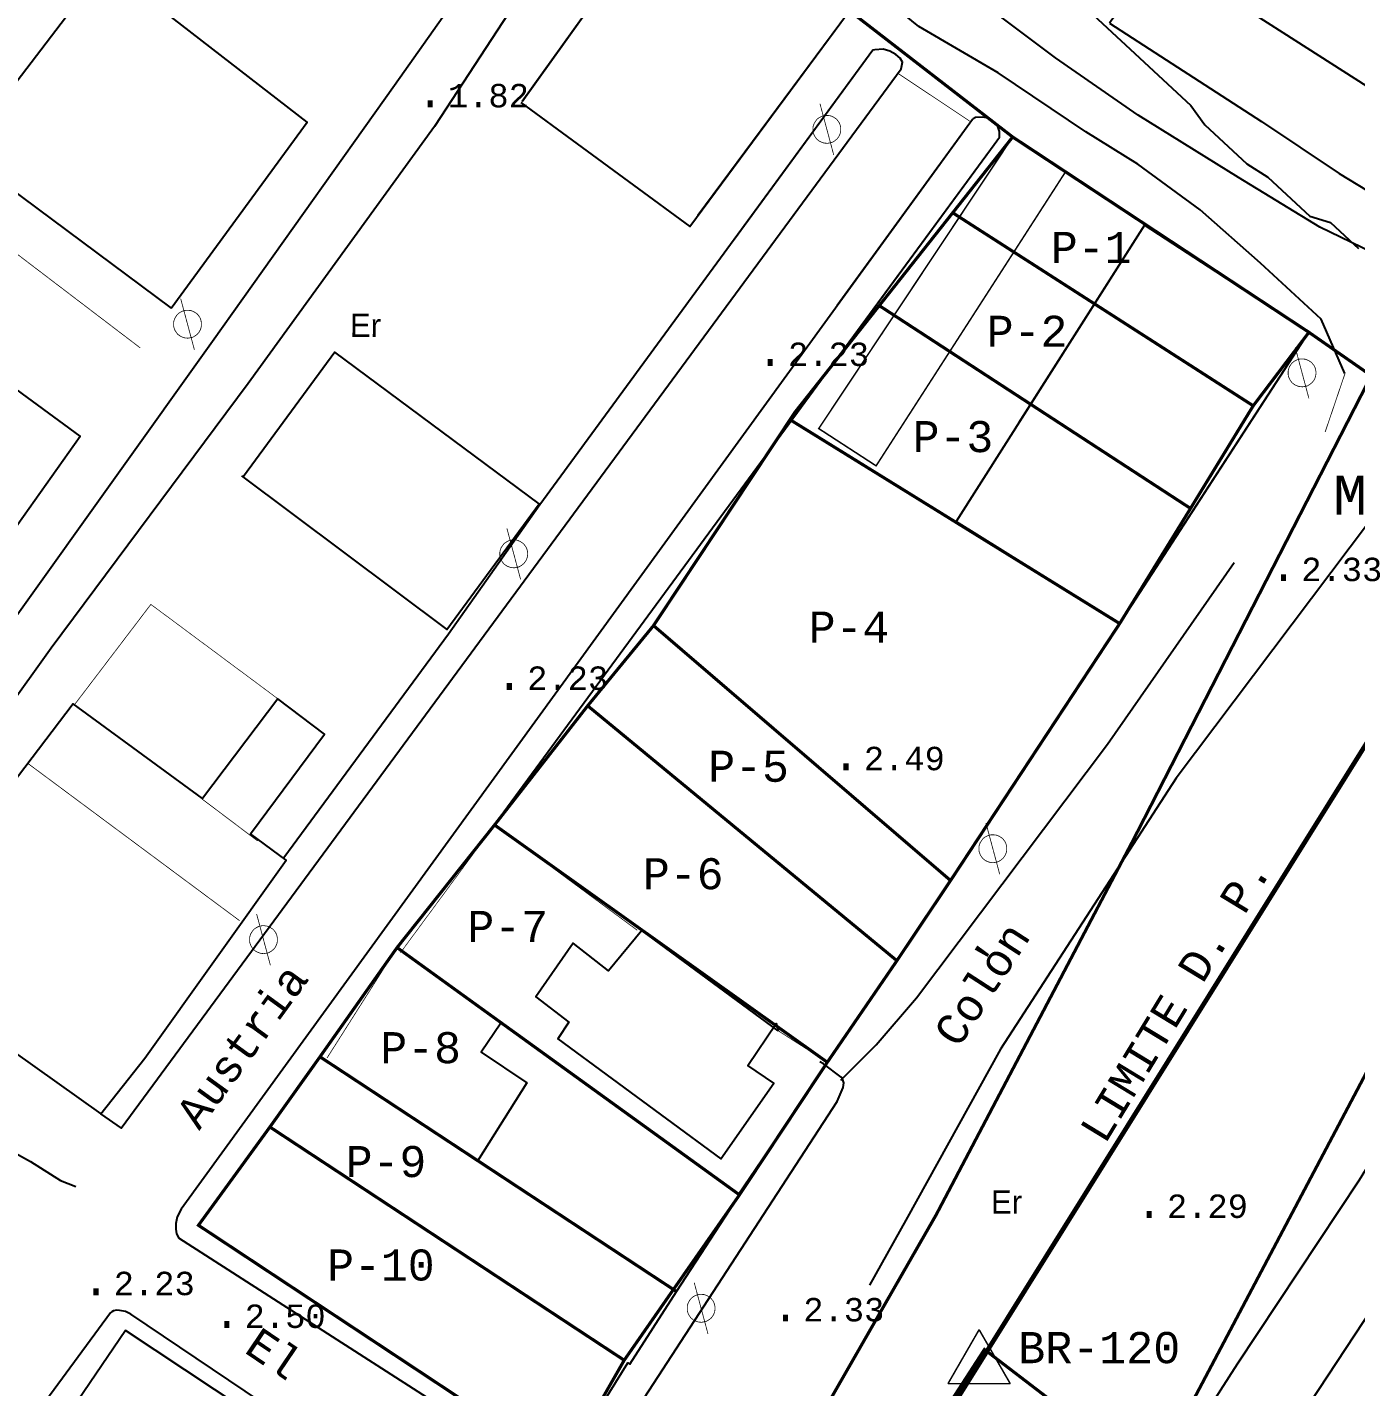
# Model space of a CAD drawing. Extents: x 743500 to 744300, y 4406200 to 4406700.
# Drawn here: x 743871.2 to 743956.4, y 4406350.3 to 4406437.4 of the extents above; entities that cross this region are included whole.
import ezdxf
from ezdxf.enums import TextEntityAlignment as Align

# ---------------------------------------------------------------- set-up
doc = ezdxf.new("R2010")
doc.units = 0
doc.header["$MEASUREMENT"] = 0
for name, color, linetype in [('10', 7, 'CONTINUOUS'), ('12', 7, 'CONTINUOUS'), ('13', 7, 'CONTINUOUS'), ('16', 7, 'CONTINUOUS'), ('18', 7, 'CONTINUOUS'), ('2', 7, 'CONTINUOUS'), ('21', 7, 'CONTINUOUS'), ('24', 7, 'CONTINUOUS'), ('41', 7, 'CONTINUOUS'), ('42', 7, 'CONTINUOUS'), ('46', 7, 'CONTINUOUS'), ('50', 7, 'CONTINUOUS'), ('51', 7, 'CONTINUOUS'), ('54', 7, 'CONTINUOUS'), ('6', 7, 'CONTINUOUS'), ('8', 7, 'CONTINUOUS')]:
    doc.layers.add(name, color=color, linetype=linetype)
doc.styles.add('MONOTXT', font='monotxt', dxfattribs={"height": 0.2})
doc.styles.get("Standard").update_dxf_attribs({"font": 'txt', "height": 0.2})

msp = doc.modelspace()

# ---------------------------------------------------------------- linework, layer by layer
at = {"layer": '10', "color": 7, "linetype": 'Continuous', "const_width": 0.1, "elevation": 2.47}
for points in [[(743930.2599999999, 4406350.45), (743932.26, 4406353.92)], [(743934.2599999999, 4406350.45), (743932.26, 4406353.92)], [(743932.26, 4406351.61), (743932.26, 4406351.61)], [(743930.2599999999, 4406350.46), (743934.2599999999, 4406350.46)]]:
    msp.add_lwpolyline(points, dxfattribs=at)
at = {"layer": '12', "color": 7, "linetype": 'Continuous', "const_width": 0.2}
msp.add_lwpolyline([(743846.95, 4406500), (743887.3099999998, 4406468.53), (743905.8499999999, 4406454.05), (743913.9, 4406446.23), (743934.41, 4406430.37), (743953.4, 4406417.85), (743967.44, 4406408.08), (743999.9999999999, 4406391.12)], dxfattribs=at)
at = {"layer": '13', "color": 3, "linetype": 'Continuous', "const_width": 0.3}
msp.add_lwpolyline([(743837.15, 4406200), (743843.4, 4406209.89), (743878.1299999999, 4406265.12), (743917.2299999999, 4406327.66), (743967.44, 4406408.08)], dxfattribs=at)
at = {"layer": '16', "color": 5, "linetype": 'Continuous', "const_width": 0.2}
msp.add_lwpolyline([(743978.79, 4406411.48), (743978.79, 4406411.48), (743942.89, 4406343.54), (743918.2499999999, 4406302.79), (743899.57, 4406273.13), (743852.5500000002, 4406200)], dxfattribs=at)
at = {"layer": '18', "color": 3, "linetype": 'Continuous', "const_width": 0.2}
msp.add_lwpolyline([(743866.2799999998, 4406257.78), (743901.23, 4406313.98), (743913.2800000001, 4406333.22), (743920.2499999999, 4406345.13), (743929.5, 4406361.27), (743942.14, 4406385.310000001), (743957.39, 4406415.060000001)], dxfattribs=at)
at = {"layer": '2', "color": 7, "linetype": 'Continuous'}
msp.add_3dface([(744299.9999999999, 4406200), (744299.9999999999, 4406700), (743500, 4406700), (743500, 4406200)], dxfattribs=at)
at = {"layer": '21', "color": 30, "linetype": 'Continuous', "elevation": 2}
msp.add_lwpolyline([(743936.88, 4406440.72), (743945.83, 4406432.39), (743946.73, 4406431.14), (743949.42, 4406428.64), (743950.76, 4406427.8), (743953.45, 4406425.3), (743954.7899999998, 4406424.89), (743956.5799999998, 4406423.22)], dxfattribs=at)
at = {"layer": '41', "color": 1, "linetype": 'Continuous', "extrusion": (-0.5350520811748285, -0.8448190755602557, 0), "const_width": 0.05, "elevation": -4120679.768381}
msp.add_lwpolyline([(-1729169.402284353, 6.8), (-1729175.794185478, 8.79)], dxfattribs=at)
msp.add_lwpolyline([(-1729169.402284353, 6.8), (-1729175.794185478, 8.79)], dxfattribs=at)
at = {"layer": '41', "color": 1, "linetype": 'Continuous', "const_width": 0.05, "elevation": 3.12}
msp.add_lwpolyline([(743878.49, 4406416.85), (743865.39, 4406426.83)], dxfattribs=at)
at = {"layer": '41', "color": 1, "linetype": 'Continuous', "extrusion": (-0.8275082353933325, 0.5614535780954762, 0), "const_width": 0.05, "elevation": 1858432.834662}
msp.add_lwpolyline([(-4063992.455332797, 5.75), (-4064002.678796007, 6.32)], dxfattribs=at)
at = {"layer": '41', "color": 1, "linetype": 'Continuous', "extrusion": (0.5725222421176656, 0.8198891890252982, 0), "const_width": 0.05, "elevation": 4038681.413151999}
msp.add_lwpolyline([(1912830.927593849, 8.87), (1912824.499895972, 6.8)], dxfattribs=at)
at = {"layer": '41', "color": 1, "linetype": 'Continuous', "extrusion": (0.3076574117975662, 0.3851771079969529, 0.8700491436931174), "const_width": 0.05, "elevation": 1926108.378272}
msp.add_lwpolyline([(2168777.762069213, -3399439.530237366), (2168787.898020118, -3399439.124529047), (2168787.707496066, -3399429.752666874)], dxfattribs=at)
at = {"layer": '41', "color": 1, "linetype": 'Continuous', "extrusion": (-0.3209175738846848, 0.2880961661862512, 0.9022264182569428), "const_width": 0.05, "elevation": 1030735.198626}
msp.add_lwpolyline([(-3775894.506326951, -2156336.873170846), (-3775893.416767548, -2156349.417729837), (-3775883.279964022, -2156348.327906783)], dxfattribs=at)
at = {"layer": '41', "color": 1, "linetype": 'Continuous', "extrusion": (-0.1074144111033827, 0.06812015620214526, 0.9918779101312364), "const_width": 0.05, "elevation": 220262.531582}
msp.add_lwpolyline([(-4119568.322724209, -1717602.480757263), (-4119568.831282215, -1717610.971750654), (-4119560.447577783, -1717610.971750654)], dxfattribs=at)
at = {"layer": '41', "color": 1, "linetype": 'Continuous', "extrusion": (0.7035049595857005, -0.2951620311940005, 0.6464983736868593), "const_width": 0.05, "elevation": -777237.837897}
msp.add_lwpolyline([(4351038.240552452, 658643.3198214582), (4351048.275569504, 658640.187101746), (4351048.919572289, 658645.8889137746)], dxfattribs=at)
at = {"layer": '41', "color": 1, "linetype": 'Continuous'}
for points in [[(743902.8899999999, 4406432.58, 3.22), (743913.7099999998, 4406424.63, 3.22), (743923.8299999998, 4406438.29, 3.21), (743913.1900000002, 4406446.9, 3.16), (743902.96, 4406432.62, 3.13)], [(743914.2399999999, 4406425.35, 3.22), (743923.8299999998, 4406438.29, 3.21), (743913.1900000002, 4406446.9, 3.16), (743902.9799999999, 4406432.65, 3.13)], [(743884.98, 4406408.64, 3.01), (743898.1399999999, 4406398.8, 3.01), (743904.06, 4406406.85, 3.01), (743890.97, 4406416.58, 2.86), (743885.0999999999, 4406408.61, 2.86)]]:
    msp.add_polyline3d(points, dxfattribs=at)
at = {"layer": '46', "color": 7, "linetype": 'Continuous', "const_width": 0.2}
for points in [[(743934.41, 4406430.37), (743920.45, 4406412.72), (743911.3899999999, 4406399.05), (743907.17, 4406393.91), (743901.2, 4406386.27), (743894.9500000002, 4406378.41), (743890.0099999999, 4406371.41), (743886.7999999998, 4406366.91), (743882.22, 4406360.61), (743905.6099999999, 4406345.14), (743909.5099999999, 4406351.96), (743912.67, 4406356.5), (743916.8999999998, 4406362.560000001), (743922.53, 4406371.060000001), (743926.9899999999, 4406377.57), (743930.43, 4406382.71), (743941.27, 4406399.18), (743945.81, 4406406.560000001), (743949.83, 4406413.14), (743953.4, 4406417.85), (743934.41, 4406430.37)], [(743953.4, 4406417.85), (743934.41, 4406430.37)], [(743949.83, 4406413.14), (743930.57, 4406425.51)], [(743945.81, 4406406.560000001), (743925.8599999999, 4406419.560000001)], [(743941.27, 4406399.18), (743920.22, 4406412.2)], [(743930.43, 4406382.71), (743911.3899999999, 4406399.05)], [(743907.17, 4406393.91), (743926.9899999999, 4406377.57)], [(743922.53, 4406371.060000001), (743901.2, 4406386.27)], [(743894.9500000002, 4406378.41), (743916.8999999998, 4406362.560000001)], [(743912.8699999999, 4406356.36), (743890.0099999999, 4406371.41)], [(743886.7999999998, 4406366.91), (743909.5099999999, 4406351.96)], [(743932.6, 4406352.65), (743927.4099999998, 4406344.62), (743936.8299999998, 4406337.6), (743942.19, 4406345.310000001), (743932.6, 4406352.65)]]:
    msp.add_lwpolyline(points, dxfattribs=at)
at = {"layer": '51', "color": 1, "linetype": 'Continuous', "extrusion": (0.6062054730776183, 0.7953080688706364, 0), "const_width": 0.05, "elevation": 3955412.320174}
msp.add_lwpolyline([(2079598.109983577, 5.88), (2079581.3994779, 6.16)], dxfattribs=at)
at = {"layer": '51', "color": 1, "linetype": 'Continuous', "extrusion": (0.1253837572996045, -0.08206268299974114, 0.9887085664968813), "const_width": 0.1, "elevation": -268316.814616}
msp.add_lwpolyline([(4094356.322735749, 1770400.9170004), (4094333.877387011, 1770401.080421784), (4094333.892892355, 1770396.646095894), (4094356.277250286, 1770396.809517278), (4094356.322735749, 1770400.9170004)], dxfattribs=at)
at = {"layer": '51', "color": 1, "linetype": 'Continuous'}
for points, const_width, elevation in [([(743934.41, 4406430.37), (743926, 4406417.72)], 0.1, 9.51), ([(743871.28, 4406390.22), (743884.85, 4406380.14)], 0.05, 9.37), ([(743886.0099999999, 4406385.25), (743880.0700000002, 4406389.73)], 0.05, 9.22)]:
    msp.add_lwpolyline(points, dxfattribs=dict(at, const_width=const_width, elevation=elevation))
at = {"layer": '51', "color": 1, "linetype": 'Continuous', "extrusion": (0.1309872662057537, -0.08440485530370756, 0.9877844686433894), "const_width": 0.1, "elevation": -274468.789151}
msp.add_lwpolyline([(4106979.852300656, 1739917.035059971), (4106994.972492453, 1739917.035059971), (4106995.046849976, 1739921.14219656)], dxfattribs=at)
at = {"layer": '51', "color": 1, "linetype": 'Continuous', "extrusion": (-0.5911865453758215, -0.806534852667014, 0), "const_width": 0.05, "elevation": -3993668.999805}
msp.add_lwpolyline([(-2005023.458211388, 9.37), (-2005040.593242756, 9.36)], dxfattribs=at)
at = {"layer": '51', "color": 1, "linetype": 'Continuous', "extrusion": (0.5916178281971508, 0.8062185468961173, 0), "const_width": 0.05, "elevation": 3992590.52545}
msp.add_lwpolyline([(2007176.257440345, 9.47), (2007159.202511439, 9.37)], dxfattribs=at)
at = {"layer": '51', "color": 1, "linetype": 'Continuous', "extrusion": (-0.5498529061932921, -0.8352615048898103, 0), "const_width": 0.05, "elevation": -4089496.975293}
msp.add_lwpolyline([(-1801486.453885866, 10.25), (-1801513.642975589, 10.24)], dxfattribs=at)
at = {"layer": '51', "color": 1, "linetype": 'Continuous', "extrusion": (0.573553665880653, 0.8191679878723682, 0), "const_width": 0.05, "elevation": 4036220.026888}
msp.add_lwpolyline([(1917907.176636509, 10.24), (1917892.478796532, 10.25)], dxfattribs=at)
at = {"layer": '51', "color": 1, "linetype": 'Continuous'}
for points in [[(743940.6199999999, 4406437.66, 6.75), (743950.3499999999, 4406431.36, 6.59), (743955.33, 4406428.03, 6.53), (743958.8299999998, 4406425.91, 6.4), (743961.7399999999, 4406430.36, 6.19), (743958.56, 4406432.4, 6.19), (743958.6799999998, 4406432.63, 6.19), (743943.8299999998, 4406442.13, 6.56), (743940.6199999999, 4406437.66, 6.75)], [(743880.4799999999, 4406419.4, 6.16), (743889.18, 4406431.33, 6.5), (743876.2399999999, 4406441.37, 6.87), (743867.08, 4406429.36, 6.39), (743880.4799999999, 4406419.4, 6.16)], [(743930.78, 4406405.73, 6.56), (743941.27, 4406399.18, 5.99), (743953.4, 4406417.85, 5.99), (743942.87, 4406424.71, 6.5), (743930.78, 4406405.73, 6.56)], [(743945.2199999999, 4406405.26, 5.99), (743953.4, 4406417.85, 5.99), (743942.87, 4406424.71, 6.5), (743934.7899999998, 4406412.02, 6.54)], [(743847.07, 4406403.03, 4.44), (743860.96, 4406392.29, 5.39), (743868.81, 4406402.98, 5.39), (743874.6299999999, 4406411.19, 5.39), (743861.0199999998, 4406421.18, 4.25), (743847.26, 4406403.07, 4.21), (743847.07, 4406403.03, 4.44)], [(743861.8499999999, 4406377.79, 4.97), (743875.9699999999, 4406367.75, 5.92), (743878.78, 4406371.32, 8.69), (743887.8399999999, 4406384.01, 8.69), (743885.5500000002, 4406385.7, 9.08), (743890.3000000002, 4406392.1, 4.51), (743887.3099999998, 4406394.36, 4.33), (743882.4699999999, 4406387.97, 9.08), (743874.1800000002, 4406394.03, 9.08), (743861.8499999999, 4406377.79, 4.97)], [(743919.38, 4406373.08, 8.07), (743910.64, 4406379.5, 7.89), (743908.51, 4406376.91, 8.5), (743906.24, 4406378.7, 4.89), (743903.8399999999, 4406375.25, 4.89), (743905.9599999998, 4406373.62, 8.14), (743905.26, 4406372.56, 8.14), (743915.7099999998, 4406364.87, 7.5), (743919.1099999999, 4406369.71, 7.49), (743917.4400000002, 4406370.85, 8.72), (743919.2599999999, 4406373.55, 8.72), (743919.38, 4406373.08, 8.07)], [(743882.22, 4406360.61, 6.68), (743905.6099999999, 4406345.14, 6), (743909.75, 4406351.8, 10.08), (743909.87, 4406351.71, 10.08), (743912.8699999999, 4406356.36, 10.08), (743916.8999999998, 4406362.560000001, 6.11), (743901.5999999999, 4406373.56, 5.68), (743900.3499999999, 4406371.7, 5.68), (743903.26, 4406369.74, 5.68), (743900.1099999999, 4406364.71, 12.3), (743890.0099999999, 4406371.41, 10.33), (743882.22, 4406360.61, 6.68)], [(743886.7799999998, 4406334.03, 6.18), (743892.76, 4406343.79, 6.64), (743877.5499999998, 4406353.86, 6.04), (743871.0799999998, 4406344.33, 5.12), (743886.7799999998, 4406334.03, 6.18)], [(743932.6, 4406352.65, 9.31), (743927.4099999998, 4406344.62, 9.2), (743936.8299999998, 4406337.6, 9.05), (743942.01, 4406345.51, 9.02), (743932.6, 4406352.65, 9.31)]]:
    msp.add_polyline3d(points, dxfattribs=at)
at = {"layer": '54', "color": 1, "linetype": 'Continuous', "extrusion": (-0.5868315758118416, -0.809709022816339, 0), "const_width": 0.05, "elevation": -4004425.596772}
msp.add_lwpolyline([(-1983417.595548567, 2.47), (-1983434.465806419, 2.73)], dxfattribs=at)
at = {"layer": '54', "color": 1, "linetype": 'Continuous'}
for points in [[(743875.95, 4406367.76, 5.35), (743877.2599999999, 4406366.84, 2.62), (743927.26, 4406434.73, 2.45), (743927.34, 4406435.17, 2.45), (743927.2099999998, 4406435.43, 2.45), (743926.93, 4406435.65, 2.45), (743926.54, 4406435.87, 2.45), (743926.1099999999, 4406435.99, 2.44), (743925.5799999998, 4406435.95, 2.44), (743925.45, 4406435.93, 2.44), (743904.1, 4406406.8, 2.94), (743898.25, 4406398.5, 2.86), (743887.6900000002, 4406384.16, 8.68)], [(743918.3799999999, 4406422.67, 2.48), (743927.26, 4406434.73, 2.45), (743927.34, 4406435.17, 2.45), (743927.2099999998, 4406435.43, 2.45), (743926.93, 4406435.65, 2.45), (743926.54, 4406435.87, 2.45), (743926.1099999999, 4406435.99, 2.44), (743925.5799999998, 4406435.95, 2.44), (743925.45, 4406435.93, 2.44), (743916.58, 4406423.83, 2.65)], [(743901.2499999999, 4406386.38, 3.54), (743933.2199999999, 4406429.88, 2.55), (743933.5600000002, 4406430.36, 2.55), (743933.5600000002, 4406430.72, 2.55), (743933.4699999999, 4406431.04, 2.43), (743933.31, 4406431.25, 2.43), (743933.0799999998, 4406431.45, 2.43), (743932.9, 4406431.53, 2.43), (743932.7299999999, 4406431.6, 2.43), (743932.4599999998, 4406431.64, 2.43), (743932.03, 4406431.61, 2.43), (743931.8699999999, 4406431.54, 2.43), (743931.84, 4406431.49, 2.43), (743881.1099999999, 4406361.64, 2.42), (743880.8599999999, 4406361.16, 2.42), (743880.7599999999, 4406360.72, 2.42), (743880.7599999999, 4406360.36, 2.42), (743880.8200000002, 4406360.06, 2.42), (743880.94, 4406359.83, 2.42), (743880.94, 4406359.810000001, 2.42), (743905.8299999998, 4406343.82, 2.94)], [(743924.8399999999, 4406418.48, 2.81), (743933.2199999999, 4406429.88, 2.55), (743933.5600000002, 4406430.36, 2.55), (743933.5600000002, 4406430.72, 2.55), (743933.4699999999, 4406431.04, 2.43), (743933.31, 4406431.25, 2.43), (743933.0799999998, 4406431.45, 2.43), (743932.9, 4406431.53, 2.43), (743932.7299999999, 4406431.6, 2.43), (743932.4599999998, 4406431.64, 2.43), (743932.03, 4406431.61, 2.43), (743931.8699999999, 4406431.54, 2.43), (743931.84, 4406431.49, 2.43), (743923.1699999998, 4406419.560000001, 2.43)], [(743907.26, 4406344.13, 2.94), (743923.1699999998, 4406368.55, 2.94), (743923.54, 4406369.44, 2.94), (743923.5799999998, 4406369.74, 2.94), (743923.5099999999, 4406370, 2.94), (743923.42, 4406370.11, 2.94), (743922.2899999998, 4406370.96, 3.32), (743922.06, 4406371.08, 3.32)], [(743893.6499999998, 4406344.29, 2.98), (743877.8899999999, 4406354.92, 2.3), (743877.5499999998, 4406355.09, 2.3), (743877.17, 4406355.15, 2.3), (743876.96, 4406355.16, 2.3), (743876.7699999998, 4406355.12, 2.3), (743876.67, 4406355.060000001, 2.3), (743876.6099999999, 4406355.02, 2.3), (743876.58, 4406354.99, 2.3), (743763.18, 4406200.69, 2.67), (743763.02, 4406200.23, 2.67), (743762.9599999998, 4406200, 2.67)]]:
    msp.add_polyline3d(points, dxfattribs=at)
at = {"layer": '6', "color": 1, "linetype": 'Continuous', "const_width": 0.05, "elevation": 2.36}
msp.add_lwpolyline([(743931.6499999998, 4406431.39), (743927.1, 4406434.42)], dxfattribs=at)
msp.add_lwpolyline([(743931.6499999998, 4406431.39), (743927.1, 4406434.42)], dxfattribs=at)
at = {"layer": '6', "color": 7, "linetype": 'Continuous', "const_width": 0.05, "elevation": 2.79}
msp.add_lwpolyline([(743954.4399999998, 4406411.46), (743955.7099999998, 4406415.2)], dxfattribs=at)
at = {"layer": '6', "color": 7, "linetype": 'Continuous', "extrusion": (0.8199667488944585, -0.5724111552961315, 0), "const_width": 0.05, "elevation": -1912261.170954}
msp.add_lwpolyline([(4038958.699674614, 3.38), (4038948.479748, 3.17)], dxfattribs=at)
at = {"layer": '6', "color": 1, "linetype": 'Continuous', "extrusion": (-0.8062915582174104, 0.5915183202127728, 0), "const_width": 0.05, "elevation": 2006664.749098}
msp.add_lwpolyline([(-3992819.118014666, 2.52), (-3992833.132796149, 2.26)], dxfattribs=at)
at = {"layer": '6', "color": 7, "linetype": 'Continuous'}
for points in [[(743958.12, 4406422.65, 3.16), (743954.0999999999, 4406424.58, 3.15), (743948.88, 4406427.78, 3.15), (743942.4500000002, 4406431.77, 3.09), (743937.15, 4406435.45, 2.93), (743932.3799999999, 4406439.04, 2.75), (743930.9599999998, 4406440.38, 2.45), (743927.4699999999, 4406443.29, 2.31), (743923.49, 4406446.54, 2.31), (743920.65, 4406448.83, 2.45), (743917.92, 4406451.5, 2.46), (743916.4699999999, 4406455.91, 2.34), (743918.9899999999, 4406460.41, 2.3), (743923.63, 4406464.7, 2.27), (743930.74, 4406468.23, 2.24), (743936.51, 4406470.74, 2.17), (743942.79, 4406472.11, 2.17), (743948.7499999999, 4406472.32, 2.17), (743953.2699999998, 4406470.82, 2.3), (743957.64, 4406466.66, 2.51)], [(743906.81, 4406450.69, 2.41), (743894.78, 4406433.68, 2.32), (743883.12, 4406417.27, 2.17), (743870.64, 4406399.79, 2.15), (743857.9300000002, 4406383.41, 2.15), (743852.28, 4406376.21, 2.14), (743851.32, 4406375.91, 2.14), (743850.28, 4406376.49, 2.1), (743832.97, 4406388.54, 2), (743832.97, 4406388.54, 2), (743833.39, 4406389.91, 2), (743844.79, 4406407.71, 2.08), (743857.46, 4406425.42, 2.08), (743869.38, 4406441.9, 2.15), (743875.4500000002, 4406450.49, 2.15)], [(743909.31, 4406449.03, 2.35), (743908.3299999998, 4406447.85, 2.35), (743897.3599999999, 4406431.04, 2.33), (743885.41, 4406414.57, 2.3), (743872.78, 4406397.6, 2.3), (743860.65, 4406380.65, 2.3), (743857.78, 4406377.16, 2.27), (743857.0399999998, 4406375.68, 2.19), (743856.9699999999, 4406374.11, 2.12), (743858.09, 4406372.7, 2.12), (743869.17, 4406365.95, 2.12), (743871.46, 4406364.7, 2.4), (743873.3699999999, 4406363.49, 2.41), (743874.35, 4406363.1, 2.41)], [(743955.7099999998, 4406415.2, 2.79), (743955.7099999998, 4406415.2, 2.79), (743954.18, 4406418.69, 2.79), (743950.29, 4406422.28, 2.87), (743946.43, 4406425.7, 2.87), (743942.4299999998, 4406428.63, 2.87), (743939.1099999999, 4406430.69, 2.87), (743933.4899999999, 4406434.48, 2.69), (743928.3899999999, 4406437.45, 2.4), (743924.47, 4406440.66, 2.36), (743919.54, 4406444.62, 2.36), (743914.8499999999, 4406448.41, 2.36), (743914.8499999999, 4406448.41, 2.36)], [(743957.28, 4406405.73, 2.89), (743944.8799999999, 4406389.27, 2.71), (743933.63, 4406371.91, 2.69), (743927.56, 4406360.93, 2.69), (743925.2299999999, 4406356.77, 2.69)], [(743923.4, 4406369.92, 2.88), (743925.67, 4406372.18, 2.84), (743928.24, 4406375.19, 2.46), (743928.24, 4406375.19, 2.46), (743940.48, 4406391.45, 2.86), (743948.5999999999, 4406403.09, 3.18)], [(743978.15, 4406399.36, 2.7), (743968.01, 4406382.1, 2.7), (743956.63, 4406363.51, 2.55), (743948.8, 4406351.71, 2.44), (743945.9400000002, 4406347.25, 2.44), (743943.9599999998, 4406344.17, 2.44)], [(743948.5700000002, 4406341.47, 2.57), (743949.82, 4406343.810000001, 2.57), (743950.5299999998, 4406344.77, 2.58), (743959.84, 4406358.91, 2.7), (743971.6900000002, 4406376.56, 2.91), (743976.4199999998, 4406385.05, 2.91)]]:
    msp.add_polyline3d(points, dxfattribs=at)
at = {"layer": '8', "color": 7, "linetype": 'Continuous', "const_width": 0.05}
for points, elevation in [([(743922.9400000002, 4406429.22), (743922.06, 4406432.5)], 10.32), ([(743922.95, 4406431.63), (743922.9, 4406431.66), (743922.8399999999, 4406431.68), (743922.79, 4406431.71), (743922.7399999999, 4406431.72), (743922.68, 4406431.74), (743922.63, 4406431.74), (743922.57, 4406431.75), (743922.52, 4406431.75), (743922.4599999998, 4406431.75), (743922.3999999998, 4406431.75), (743922.34, 4406431.74), (743922.2899999998, 4406431.73), (743922.2299999999, 4406431.71), (743922.18, 4406431.7), (743922.1299999999, 4406431.67), (743922.08, 4406431.65), (743922.03, 4406431.62), (743921.9799999999, 4406431.59), (743921.9400000002, 4406431.56), (743921.8899999999, 4406431.52), (743921.8499999999, 4406431.48), (743921.8199999998, 4406431.44), (743921.7799999998, 4406431.39), (743921.75, 4406431.34), (743921.7199999999, 4406431.29), (743921.69, 4406431.25), (743921.67, 4406431.19), (743921.6499999998, 4406431.14), (743921.63, 4406431.08), (743921.6199999999, 4406431.03), (743921.61, 4406430.97), (743921.61, 4406430.92), (743921.61, 4406430.86), (743921.61, 4406430.8), (743921.61, 4406430.75), (743921.6199999999, 4406430.69), (743921.63, 4406430.64), (743921.6499999998, 4406430.58), (743921.67, 4406430.53), (743921.69, 4406430.48), (743921.7199999999, 4406430.42), (743921.75, 4406430.38), (743921.7799999998, 4406430.33), (743921.81, 4406430.29), (743921.8499999999, 4406430.24), (743921.8899999999, 4406430.2), (743921.9400000002, 4406430.17), (743921.9799999999, 4406430.13), (743922.03, 4406430.1), (743922.08, 4406430.07), (743922.1299999999, 4406430.05), (743922.18, 4406430.03), (743922.2299999999, 4406430.01), (743922.2899999998, 4406429.99), (743922.35, 4406429.98), (743922.3999999998, 4406429.97), (743922.4599999998, 4406429.97), (743922.51, 4406429.96), (743922.57, 4406429.97), (743922.63, 4406429.98), (743922.68, 4406429.99), (743922.7399999999, 4406430), (743922.79, 4406430.01), (743922.85, 4406430.03), (743922.9, 4406430.060000001), (743922.95, 4406430.09), (743922.9999999999, 4406430.12), (743923.04, 4406430.15), (743923.0799999998, 4406430.19), (743923.1299999999, 4406430.22), (743923.1699999998, 4406430.26), (743923.2000000002, 4406430.310000001), (743923.2399999999, 4406430.35), (743923.27, 4406430.4), (743923.2900000002, 4406430.45), (743923.32, 4406430.5), (743923.3399999999, 4406430.56), (743923.36, 4406430.61), (743923.37, 4406430.66), (743923.38, 4406430.72), (743923.3899999999, 4406430.78), (743923.3899999999, 4406430.83), (743923.3899999999, 4406430.89), (743923.3899999999, 4406430.94), (743923.38, 4406431), (743923.37, 4406431.060000001), (743923.36, 4406431.11), (743923.3399999999, 4406431.17), (743923.32, 4406431.22), (743923.3, 4406431.27), (743923.27, 4406431.32), (743923.2399999999, 4406431.37), (743923.2000000002, 4406431.41), (743923.1699999998, 4406431.46), (743923.1299999999, 4406431.5), (743923.0899999999, 4406431.54), (743923.04, 4406431.57), (743922.9899999999, 4406431.6), (743922.95, 4406431.63)], 10.32), ([(743881.9599999998, 4406416.73), (743881.0799999998, 4406420.01)], 10.1), ([(743881.97, 4406419.14), (743881.92, 4406419.17), (743881.8599999999, 4406419.19), (743881.81, 4406419.22), (743881.76, 4406419.23), (743881.6999999998, 4406419.25), (743881.65, 4406419.25), (743881.5899999999, 4406419.26), (743881.5399999998, 4406419.26), (743881.4799999999, 4406419.26), (743881.42, 4406419.26), (743881.3599999999, 4406419.25), (743881.3100000002, 4406419.24), (743881.25, 4406419.22), (743881.2, 4406419.21), (743881.1499999998, 4406419.18), (743881.0999999999, 4406419.16), (743881.0500000002, 4406419.13), (743881, 4406419.1), (743880.96, 4406419.07), (743880.91, 4406419.03), (743880.87, 4406418.99), (743880.8399999999, 4406418.95), (743880.8000000002, 4406418.9), (743880.7699999998, 4406418.85), (743880.74, 4406418.8), (743880.71, 4406418.76), (743880.69, 4406418.7), (743880.67, 4406418.65), (743880.65, 4406418.59), (743880.6399999999, 4406418.54), (743880.63, 4406418.48), (743880.63, 4406418.43), (743880.63, 4406418.37), (743880.63, 4406418.31), (743880.63, 4406418.26), (743880.6399999999, 4406418.2), (743880.65, 4406418.15), (743880.67, 4406418.09), (743880.69, 4406418.04), (743880.71, 4406417.99), (743880.74, 4406417.93), (743880.7699999998, 4406417.89), (743880.8000000002, 4406417.84), (743880.8299999998, 4406417.8), (743880.87, 4406417.75), (743880.91, 4406417.71), (743880.96, 4406417.68), (743881, 4406417.64), (743881.0500000002, 4406417.61), (743881.0999999999, 4406417.58), (743881.1499999998, 4406417.560000001), (743881.2, 4406417.54), (743881.25, 4406417.52), (743881.3100000002, 4406417.5), (743881.3699999999, 4406417.49), (743881.42, 4406417.48), (743881.4799999999, 4406417.48), (743881.53, 4406417.47), (743881.5899999999, 4406417.48), (743881.65, 4406417.49), (743881.6999999998, 4406417.5), (743881.76, 4406417.51), (743881.81, 4406417.52), (743881.8699999999, 4406417.54), (743881.92, 4406417.57), (743881.97, 4406417.6), (743882.02, 4406417.63), (743882.0600000002, 4406417.66), (743882.0999999999, 4406417.7), (743882.1500000001, 4406417.73), (743882.1900000002, 4406417.77), (743882.22, 4406417.82), (743882.26, 4406417.86), (743882.2899999998, 4406417.91), (743882.31, 4406417.96), (743882.3399999999, 4406418.01), (743882.3599999999, 4406418.07), (743882.3799999999, 4406418.12), (743882.39, 4406418.17), (743882.4, 4406418.23), (743882.4100000001, 4406418.29), (743882.4100000001, 4406418.34), (743882.4100000001, 4406418.4), (743882.4100000001, 4406418.45), (743882.4, 4406418.51), (743882.39, 4406418.57), (743882.3799999999, 4406418.62), (743882.3599999999, 4406418.68), (743882.3399999999, 4406418.73), (743882.32, 4406418.78), (743882.2899999998, 4406418.83), (743882.26, 4406418.88), (743882.22, 4406418.92), (743882.1900000002, 4406418.97), (743882.1500000001, 4406419.01), (743882.1099999999, 4406419.05), (743882.0600000002, 4406419.08), (743882.0099999999, 4406419.11), (743881.97, 4406419.14)], 10.1), ([(743953.4, 4406413.61), (743952.5199999998, 4406416.89)], 10.33), ([(743953.41, 4406416.02), (743953.3599999999, 4406416.05), (743953.3, 4406416.07), (743953.25, 4406416.1), (743953.1999999998, 4406416.11), (743953.14, 4406416.13), (743953.0899999999, 4406416.13), (743953.0299999998, 4406416.14), (743952.9799999999, 4406416.14), (743952.92, 4406416.14), (743952.86, 4406416.14), (743952.8, 4406416.13), (743952.7499999999, 4406416.12), (743952.6899999998, 4406416.1), (743952.64, 4406416.09), (743952.5899999999, 4406416.060000001), (743952.5400000002, 4406416.04), (743952.4899999999, 4406416.01), (743952.4399999998, 4406415.98), (743952.3999999998, 4406415.95), (743952.35, 4406415.91), (743952.31, 4406415.87), (743952.28, 4406415.83), (743952.2399999999, 4406415.78), (743952.21, 4406415.73), (743952.1799999998, 4406415.68), (743952.15, 4406415.64), (743952.13, 4406415.58), (743952.11, 4406415.53), (743952.0899999999, 4406415.47), (743952.0799999998, 4406415.42), (743952.07, 4406415.36), (743952.07, 4406415.31), (743952.07, 4406415.25), (743952.07, 4406415.19), (743952.07, 4406415.14), (743952.0799999998, 4406415.08), (743952.0899999999, 4406415.03), (743952.11, 4406414.97), (743952.13, 4406414.92), (743952.15, 4406414.87), (743952.1799999998, 4406414.810000001), (743952.21, 4406414.77), (743952.2399999999, 4406414.72), (743952.27, 4406414.68), (743952.31, 4406414.63), (743952.35, 4406414.59), (743952.3999999998, 4406414.56), (743952.4399999998, 4406414.52), (743952.4899999999, 4406414.49), (743952.5400000002, 4406414.46), (743952.5899999999, 4406414.44), (743952.64, 4406414.42), (743952.6899999998, 4406414.4), (743952.7499999999, 4406414.38), (743952.8100000002, 4406414.37), (743952.86, 4406414.36), (743952.92, 4406414.36), (743952.97, 4406414.35), (743953.0299999998, 4406414.36), (743953.0899999999, 4406414.37), (743953.14, 4406414.38), (743953.1999999998, 4406414.39), (743953.25, 4406414.4), (743953.31, 4406414.42), (743953.3599999999, 4406414.45), (743953.41, 4406414.48), (743953.4599999998, 4406414.51), (743953.4999999999, 4406414.54), (743953.5399999998, 4406414.58), (743953.5899999999, 4406414.61), (743953.63, 4406414.65), (743953.66, 4406414.7), (743953.7, 4406414.74), (743953.7299999999, 4406414.79), (743953.7499999999, 4406414.84), (743953.78, 4406414.89), (743953.8000000002, 4406414.95), (743953.82, 4406415), (743953.8299999998, 4406415.05), (743953.8399999999, 4406415.11), (743953.8499999999, 4406415.17), (743953.8499999999, 4406415.22), (743953.8499999999, 4406415.28), (743953.8499999999, 4406415.33), (743953.8399999999, 4406415.39), (743953.8299999998, 4406415.45), (743953.82, 4406415.5), (743953.8000000002, 4406415.56), (743953.78, 4406415.61), (743953.76, 4406415.66), (743953.7299999999, 4406415.71), (743953.7, 4406415.76), (743953.66, 4406415.8), (743953.63, 4406415.85), (743953.5899999999, 4406415.89), (743953.55, 4406415.93), (743953.4999999999, 4406415.96), (743953.45, 4406415.99), (743953.41, 4406416.02)], 10.33), ([(743902.8699999999, 4406402.01), (743901.99, 4406405.29)], 10.32), ([(743902.88, 4406404.42), (743902.83, 4406404.45), (743902.77, 4406404.47), (743902.7199999999, 4406404.5), (743902.67, 4406404.51), (743902.61, 4406404.53), (743902.5599999998, 4406404.53), (743902.5, 4406404.54), (743902.4500000002, 4406404.54), (743902.3899999999, 4406404.54), (743902.33, 4406404.54), (743902.2699999998, 4406404.53), (743902.2199999999, 4406404.52), (743902.16, 4406404.5), (743902.1099999999, 4406404.49), (743902.06, 4406404.46), (743902.01, 4406404.44), (743901.9599999998, 4406404.41), (743901.91, 4406404.38), (743901.8699999999, 4406404.35), (743901.8200000002, 4406404.310000001), (743901.78, 4406404.27), (743901.75, 4406404.23), (743901.7099999998, 4406404.18), (743901.68, 4406404.13), (743901.65, 4406404.08), (743901.6199999999, 4406404.04), (743901.5999999999, 4406403.98), (743901.5799999998, 4406403.93), (743901.5599999998, 4406403.87), (743901.55, 4406403.82), (743901.5399999998, 4406403.76), (743901.5399999998, 4406403.71), (743901.5399999998, 4406403.65), (743901.5399999998, 4406403.59), (743901.5399999998, 4406403.54), (743901.55, 4406403.48), (743901.5599999998, 4406403.43), (743901.5799999998, 4406403.37), (743901.5999999999, 4406403.32), (743901.6199999999, 4406403.27), (743901.65, 4406403.21), (743901.68, 4406403.17), (743901.7099999998, 4406403.12), (743901.74, 4406403.08), (743901.78, 4406403.03), (743901.8200000002, 4406402.99), (743901.8699999999, 4406402.96), (743901.91, 4406402.92), (743901.9599999998, 4406402.89), (743902.01, 4406402.86), (743902.06, 4406402.84), (743902.1099999999, 4406402.82), (743902.16, 4406402.8), (743902.2199999999, 4406402.78), (743902.28, 4406402.77), (743902.33, 4406402.76), (743902.3899999999, 4406402.76), (743902.44, 4406402.75), (743902.5, 4406402.76), (743902.5599999998, 4406402.77), (743902.61, 4406402.78), (743902.67, 4406402.79), (743902.7199999999, 4406402.8), (743902.7799999998, 4406402.82), (743902.83, 4406402.85), (743902.88, 4406402.88), (743902.93, 4406402.91), (743902.9699999999, 4406402.94), (743903.01, 4406402.98), (743903.06, 4406403.01), (743903.1, 4406403.05), (743903.1299999999, 4406403.1), (743903.1699999998, 4406403.14), (743903.2, 4406403.19), (743903.2199999999, 4406403.24), (743903.2499999999, 4406403.29), (743903.2700000001, 4406403.35), (743903.2899999998, 4406403.4), (743903.3, 4406403.45), (743903.31, 4406403.51), (743903.32, 4406403.57), (743903.32, 4406403.62), (743903.32, 4406403.68), (743903.32, 4406403.73), (743903.31, 4406403.79), (743903.3, 4406403.85), (743903.2899999998, 4406403.9), (743903.2700000001, 4406403.96), (743903.2499999999, 4406404.01), (743903.2299999999, 4406404.06), (743903.2, 4406404.11), (743903.1699999998, 4406404.16), (743903.1299999999, 4406404.2), (743903.1, 4406404.25), (743903.06, 4406404.29), (743903.02, 4406404.33), (743902.9699999999, 4406404.36), (743902.9200000002, 4406404.39), (743902.88, 4406404.42)], 10.32), ([(743933.5799999998, 4406383.11), (743932.7000000002, 4406386.39)], 10.43), ([(743933.5899999999, 4406385.52), (743933.5400000002, 4406385.55), (743933.4799999999, 4406385.57), (743933.43, 4406385.6), (743933.38, 4406385.61), (743933.32, 4406385.63), (743933.2699999998, 4406385.63), (743933.21, 4406385.64), (743933.1599999998, 4406385.64), (743933.1, 4406385.64), (743933.04, 4406385.64), (743932.9799999999, 4406385.63), (743932.9299999998, 4406385.62), (743932.87, 4406385.6), (743932.82, 4406385.59), (743932.77, 4406385.560000001), (743932.7199999999, 4406385.54), (743932.6699999998, 4406385.51), (743932.62, 4406385.48), (743932.5799999998, 4406385.45), (743932.53, 4406385.41), (743932.4899999999, 4406385.37), (743932.4599999998, 4406385.33), (743932.4199999998, 4406385.28), (743932.3899999999, 4406385.23), (743932.36, 4406385.18), (743932.3299999998, 4406385.14), (743932.31, 4406385.08), (743932.29, 4406385.03), (743932.27, 4406384.97), (743932.26, 4406384.92), (743932.2499999999, 4406384.86), (743932.2499999999, 4406384.81), (743932.2499999999, 4406384.75), (743932.2499999999, 4406384.69), (743932.2499999999, 4406384.64), (743932.26, 4406384.58), (743932.27, 4406384.53), (743932.29, 4406384.47), (743932.31, 4406384.42), (743932.3299999998, 4406384.37), (743932.36, 4406384.310000001), (743932.3899999999, 4406384.27), (743932.4199999998, 4406384.22), (743932.45, 4406384.18), (743932.4899999999, 4406384.13), (743932.53, 4406384.09), (743932.5799999998, 4406384.06), (743932.62, 4406384.02), (743932.6699999998, 4406383.99), (743932.7199999999, 4406383.96), (743932.77, 4406383.94), (743932.82, 4406383.92), (743932.87, 4406383.9), (743932.9299999998, 4406383.88), (743932.99, 4406383.87), (743933.04, 4406383.86), (743933.1, 4406383.86), (743933.15, 4406383.85), (743933.21, 4406383.86), (743933.2699999998, 4406383.87), (743933.32, 4406383.88), (743933.38, 4406383.89), (743933.43, 4406383.9), (743933.4899999999, 4406383.92), (743933.5400000002, 4406383.95), (743933.5899999999, 4406383.98), (743933.64, 4406384.01), (743933.68, 4406384.04), (743933.72, 4406384.08), (743933.7699999998, 4406384.11), (743933.8100000002, 4406384.15), (743933.8399999999, 4406384.2), (743933.88, 4406384.24), (743933.9099999998, 4406384.29), (743933.93, 4406384.34), (743933.96, 4406384.39), (743933.9799999999, 4406384.45), (743933.9999999999, 4406384.5), (743934.01, 4406384.55), (743934.0199999998, 4406384.61), (743934.0299999998, 4406384.67), (743934.0299999998, 4406384.72), (743934.0299999998, 4406384.78), (743934.0299999998, 4406384.83), (743934.0199999998, 4406384.89), (743934.01, 4406384.95), (743933.9999999999, 4406385), (743933.9799999999, 4406385.06), (743933.96, 4406385.11), (743933.94, 4406385.16), (743933.9099999998, 4406385.21), (743933.88, 4406385.26), (743933.8399999999, 4406385.3), (743933.8100000002, 4406385.35), (743933.7699999998, 4406385.39), (743933.7299999999, 4406385.43), (743933.68, 4406385.46), (743933.63, 4406385.49), (743933.5899999999, 4406385.52)], 10.43), ([(743886.8299999998, 4406377.28), (743885.95, 4406380.560000001)], 10.31), ([(743886.8399999999, 4406379.69), (743886.79, 4406379.72), (743886.73, 4406379.74), (743886.68, 4406379.77), (743886.6299999999, 4406379.78), (743886.5700000002, 4406379.8), (743886.5199999998, 4406379.8), (743886.46, 4406379.810000001), (743886.4099999998, 4406379.810000001), (743886.3499999999, 4406379.810000001), (743886.2899999998, 4406379.810000001), (743886.2299999999, 4406379.8), (743886.18, 4406379.79), (743886.1199999999, 4406379.77), (743886.07, 4406379.76), (743886.0199999998, 4406379.73), (743885.97, 4406379.71), (743885.92, 4406379.68), (743885.87, 4406379.65), (743885.8299999998, 4406379.62), (743885.7799999998, 4406379.58), (743885.7399999999, 4406379.54), (743885.71, 4406379.5), (743885.67, 4406379.45), (743885.64, 4406379.4), (743885.6099999999, 4406379.35), (743885.5799999998, 4406379.31), (743885.56, 4406379.25), (743885.54, 4406379.2), (743885.5199999998, 4406379.14), (743885.5099999999, 4406379.09), (743885.4999999999, 4406379.03), (743885.4999999999, 4406378.98), (743885.4999999999, 4406378.92), (743885.4999999999, 4406378.86), (743885.4999999999, 4406378.810000001), (743885.5099999999, 4406378.75), (743885.5199999998, 4406378.7), (743885.54, 4406378.64), (743885.56, 4406378.59), (743885.5799999998, 4406378.54), (743885.6099999999, 4406378.48), (743885.64, 4406378.44), (743885.67, 4406378.39), (743885.6999999998, 4406378.35), (743885.7399999999, 4406378.3), (743885.7799999998, 4406378.26), (743885.8299999998, 4406378.23), (743885.87, 4406378.19), (743885.92, 4406378.16), (743885.97, 4406378.13), (743886.0199999998, 4406378.11), (743886.07, 4406378.09), (743886.1199999999, 4406378.07), (743886.18, 4406378.05), (743886.24, 4406378.04), (743886.2899999998, 4406378.03), (743886.3499999999, 4406378.03), (743886.4, 4406378.02), (743886.46, 4406378.03), (743886.5199999998, 4406378.04), (743886.5700000002, 4406378.05), (743886.6299999999, 4406378.060000001), (743886.68, 4406378.07), (743886.7399999999, 4406378.09), (743886.79, 4406378.12), (743886.8399999999, 4406378.15), (743886.89, 4406378.18), (743886.93, 4406378.21), (743886.97, 4406378.25), (743887.02, 4406378.28), (743887.06, 4406378.32), (743887.0899999999, 4406378.37), (743887.1299999999, 4406378.41), (743887.1600000001, 4406378.46), (743887.18, 4406378.51), (743887.2099999998, 4406378.56), (743887.23, 4406378.62), (743887.2499999999, 4406378.67), (743887.26, 4406378.72), (743887.2699999998, 4406378.78), (743887.28, 4406378.84), (743887.28, 4406378.89), (743887.28, 4406378.95), (743887.28, 4406379), (743887.2699999998, 4406379.060000001), (743887.26, 4406379.12), (743887.2499999999, 4406379.17), (743887.23, 4406379.23), (743887.2099999998, 4406379.28), (743887.19, 4406379.33), (743887.1600000001, 4406379.38), (743887.1299999999, 4406379.43), (743887.0899999999, 4406379.47), (743887.06, 4406379.52), (743887.02, 4406379.560000001), (743886.98, 4406379.6), (743886.93, 4406379.63), (743886.8799999999, 4406379.66), (743886.8399999999, 4406379.69)], 10.31), ([(743914.88, 4406353.65), (743913.9999999999, 4406356.93)], 10.43), ([(743914.8900000001, 4406356.060000001), (743914.8399999999, 4406356.09), (743914.7799999998, 4406356.11), (743914.7299999999, 4406356.14), (743914.68, 4406356.15), (743914.62, 4406356.17), (743914.57, 4406356.17), (743914.5099999999, 4406356.18), (743914.46, 4406356.18), (743914.3999999998, 4406356.18), (743914.3399999999, 4406356.18), (743914.28, 4406356.17), (743914.23, 4406356.16), (743914.17, 4406356.14), (743914.12, 4406356.13), (743914.07, 4406356.1), (743914.0199999998, 4406356.08), (743913.9699999999, 4406356.05), (743913.92, 4406356.02), (743913.88, 4406355.99), (743913.8299999998, 4406355.95), (743913.7900000002, 4406355.91), (743913.7599999999, 4406355.87), (743913.72, 4406355.82), (743913.69, 4406355.77), (743913.66, 4406355.72), (743913.6299999999, 4406355.68), (743913.61, 4406355.62), (743913.5899999999, 4406355.57), (743913.57, 4406355.51), (743913.56, 4406355.46), (743913.55, 4406355.4), (743913.55, 4406355.35), (743913.55, 4406355.29), (743913.55, 4406355.23), (743913.55, 4406355.18), (743913.56, 4406355.12), (743913.57, 4406355.07), (743913.5899999999, 4406355.01), (743913.61, 4406354.96), (743913.6299999999, 4406354.91), (743913.66, 4406354.85), (743913.69, 4406354.810000001), (743913.72, 4406354.76), (743913.7499999999, 4406354.72), (743913.7900000002, 4406354.67), (743913.8299999998, 4406354.63), (743913.88, 4406354.6), (743913.92, 4406354.56), (743913.9699999999, 4406354.53), (743914.0199999998, 4406354.5), (743914.07, 4406354.48), (743914.12, 4406354.46), (743914.17, 4406354.44), (743914.23, 4406354.42), (743914.29, 4406354.41), (743914.3399999999, 4406354.4), (743914.3999999998, 4406354.4), (743914.45, 4406354.39), (743914.5099999999, 4406354.4), (743914.57, 4406354.41), (743914.62, 4406354.42), (743914.68, 4406354.43), (743914.7299999999, 4406354.44), (743914.79, 4406354.46), (743914.8399999999, 4406354.49), (743914.8900000001, 4406354.52), (743914.94, 4406354.55), (743914.98, 4406354.58), (743915.0199999998, 4406354.62), (743915.0700000002, 4406354.65), (743915.1099999999, 4406354.69), (743915.14, 4406354.74), (743915.18, 4406354.78), (743915.21, 4406354.83), (743915.23, 4406354.88), (743915.2599999999, 4406354.93), (743915.2799999998, 4406354.99), (743915.3, 4406355.04), (743915.3100000002, 4406355.09), (743915.3200000002, 4406355.15), (743915.3299999998, 4406355.21), (743915.3299999998, 4406355.26), (743915.3299999998, 4406355.32), (743915.3299999998, 4406355.37), (743915.3200000002, 4406355.43), (743915.3100000002, 4406355.49), (743915.3, 4406355.54), (743915.2799999998, 4406355.6), (743915.2599999999, 4406355.65), (743915.2399999999, 4406355.7), (743915.21, 4406355.75), (743915.18, 4406355.8), (743915.14, 4406355.84), (743915.1099999999, 4406355.89), (743915.0700000002, 4406355.93), (743915.0299999998, 4406355.97), (743914.98, 4406356), (743914.93, 4406356.03), (743914.8900000001, 4406356.060000001)], 10.43)]:
    msp.add_lwpolyline(points, dxfattribs=dict(at, elevation=elevation))

# ---------------------------------------------------------------- texts
at = {"layer": '24', "color": 7, "linetype": 'Continuous', "style": 'MONOTXT'}
for s, height, p in [('1.82                        ', 1.5, (743898.21, 4406432.27, 1.82)), ('1.82                        ', 1.5, (743898.21, 4406432.27, 1.82)), ('.                           ', 1.99, (743896.21, 4406432.27, 1.82)), ('.                           ', 1.99, (743896.21, 4406432.27, 1.82)), ('2.23                        ', 1.5, (743920.0099999999, 4406415.69, 2.23)), ('2.23                        ', 1.5, (743920.0099999999, 4406415.69, 2.23)), ('.                           ', 1.99, (743918.01, 4406415.69, 2.23)), ('.                           ', 1.99, (743918.01, 4406415.69, 2.23)), ('2.33                        ', 1.5, (743952.9099999998, 4406401.9, 2.33)), ('2.33                        ', 1.5, (743952.9099999998, 4406401.9, 2.33)), ('.                           ', 1.99, (743950.9099999998, 4406401.9, 2.33)), ('.                           ', 1.99, (743950.9099999998, 4406401.9, 2.33)), ('2.23                        ', 1.5, (743903.2899999998, 4406394.93, 2.23)), ('.                           ', 1.99, (743901.2899999998, 4406394.93, 2.23)), ('2.49                        ', 1.5, (743924.8699999999, 4406389.78, 2.49)), ('.                           ', 1.99, (743922.87, 4406389.78, 2.49)), ('2.29                        ', 1.5, (743944.3000000002, 4406361.08, 2.29)), ('.                           ', 1.99, (743942.3, 4406361.08, 2.29)), ('2.23                        ', 1.5, (743876.7899999998, 4406356.13, 2.23)), ('.                           ', 1.99, (743874.79, 4406356.13, 2.23)), ('2.50                        ', 1.5, (743885.18, 4406354.03, 2.5)), ('2.33                        ', 1.5, (743920.99, 4406354.45, 2.33)), ('.                           ', 1.99, (743918.9899999999, 4406354.45, 2.33)), ('.                           ', 1.99, (743883.18, 4406354.03, 2.5))]:
    msp.add_text(s, height=height, dxfattribs=at).set_placement(p)
at = {"layer": '42', "color": 7, "linetype": 'Continuous'}
for p in [(743891.93, 4406417.55, 1.71), (743933.02, 4406361.36, 1.72)]:
    msp.add_text('Er                          ', height=1.49, rotation=359.7900000066, dxfattribs=at).set_placement(p)
at = {"layer": '50', "color": 7, "linetype": 'Continuous', "style": 'MONOTXT'}
for s, height, p in [('P-1                         ', 1.99, (743936.86, 4406422.3)), ('P-2                         ', 1.99, (743932.7499999999, 4406416.92)), ('P-3                         ', 1.99, (743927.9999999999, 4406410.17)), ('M-35                        ', 2.5, (743954.9599999998, 4406406.16)), ('P-4                         ', 1.99, (743921.3399999999, 4406397.96)), ('P-5                         ', 1.99, (743914.9, 4406389.04)), ('P-6                         ', 1.99, (743910.7099999998, 4406382.15)), ('P-7                         ', 1.99, (743899.4599999998, 4406378.77)), ('P-8                         ', 1.99, (743893.88, 4406371)), ('P-9                         ', 1.99, (743891.66, 4406363.7)), ('P-10                        ', 1.99, (743890.4699999999, 4406357.07))]:
    msp.add_text(s, height=height, dxfattribs=at).set_placement(p)
for s, rotation, p in [('LIMITE D. P.                ', 58.6799999429, (743940.32, 4406365.73)), ('Colon                       ', 57.05000001040001, (743930.94, 4406371.9)), ("'", 57.0499999849, (743933.43, 4406376.5)), ('Austria                     ', 54.00999996669999, (743882.27, 4406366.65)), ('El                          ', 325.9400000175, (743885.07, 4406352.51))]:
    msp.add_text(s, height=1.99, rotation=rotation, dxfattribs=at).set_placement(p)
msp.add_text('BR-120', height=2, dxfattribs=at).set_placement((743939.9599999998, 4406352.77, -2.5), align=Align.MIDDLE)

doc.saveas('drawing.dxf')
